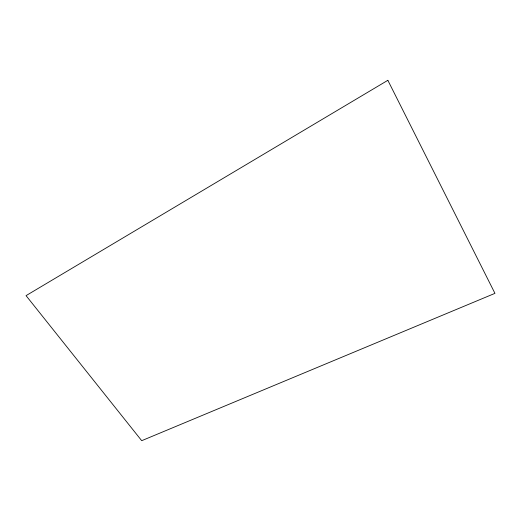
<?xml version="1.0" encoding="UTF-8"?>
<svg xmlns="http://www.w3.org/2000/svg" width="521" height="521" viewBox="0 0 521 521"><rect width="100%" height="100%" fill="white"/><g stroke="black" fill="none" stroke-linecap="round" stroke-linejoin="round"><path stroke-width="0.78" d="M387.852 80.312L26.05 295.635L141.699 440.688L494.95 293.356L387.852 80.312"/></g></svg>
